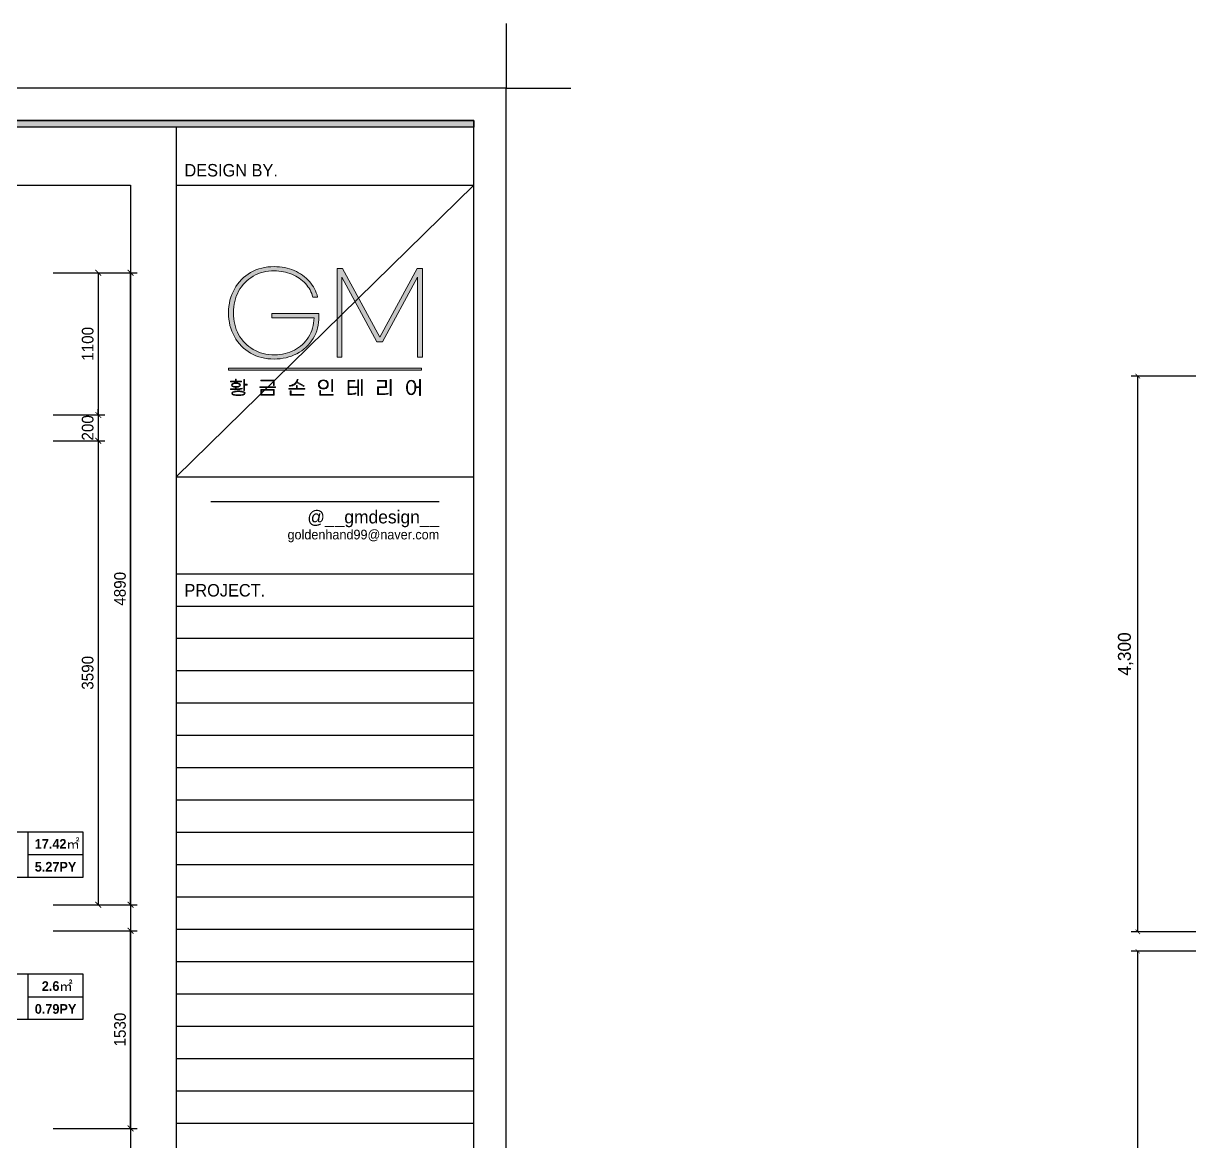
# Model space of a CAD drawing. Header units: millimetres. Extents: x -551172 to 232469, y -3435 to 261611.
# Drawn here: x 186256 to 195376, y 85905 to 94553 of the extents above; entities that cross this region are included whole.
import ezdxf
from ezdxf.enums import TextEntityAlignment as Align

# ---------------------------------------------------------------- set-up
doc = ezdxf.new("R2010")
doc.units = ezdxf.units.MM
doc.header["$LTSCALE"] = 10
doc.header["$PDMODE"] = 3
doc.layers.get('DEFPOINTS').update_dxf_attribs({"color": 248})
for name, color, linetype in [('0-ELC TEXT', 7, 'Continuous'), ('03-TEXT', 3, 'Continuous'), ('07-DIM WAL', 5, 'Continuous'), ('_U+B808_U+C774_U+C5B4 2', 7, 'Continuous'), ('F-SYM', 7, 'Continuous'), ('FORM(YOURNAME)-11', 1, 'Continuous')]:
    doc.layers.add(name, color=color, linetype=linetype)
doc.styles.add('YOURNAME', font='HY울릉도M.TTF')
doc.styles.add('넥슨고딕', font='NEXONLv1GothicBold.ttf')
doc.styles.add('마감재', font='stylu.ttf')
doc.dimstyles.new('YOURNAME-50', dxfattribs={"dimscale": 50, "dimtxt": 1.8, "dimasz": 0.9, "dimexe": 1, "dimexo": 3, "dimgap": 0.7, "dimtad": 1, "dimdec": 0, "dimzin": 0, "dimdsep": 46, "dimtxsty": 'YOURNAME', "dimblk": 'ARCHTICK', "dimcen": 0, "dimclrd": 1, "dimclre": 1, "dimclrt": 7, "dimadec": 0, "dimazin": 0, "dimtfac": 1, "dimtdec": 0, "dimtix": 1, "dimtmove": 2, "dimatfit": 3, "dimldrblk": 'ARCHTICK', "dimfxl": 1, "dimtolj": 1, "dimtzin": 0, "dimarcsym": 0})
doc.dimstyles.new('벽치수 Copy of DIM-50', dxfattribs={"dimscale": 50, "dimtxt": 2, "dimasz": 0.7, "dimexe": 1, "dimexo": 1, "dimgap": 0.7, "dimtad": 1, "dimdec": 0, "dimzin": 1, "dimdsep": 46, "dimlunit": 6, "dimtxsty": '마감재', "dimblk": 'ARCHTICK', "dimcen": -0.09, "dimclrd": 256, "dimclre": 256, "dimclrt": 3, "dimadec": 0, "dimazin": 0, "dimtfac": 1, "dimtdec": 0, "dimtix": 1, "dimtmove": 2, "dimatfit": 0, "dimldrblk": 'ARCHTICK', "dimfxl": 1, "dimtolj": 1, "dimtzin": 0, "dimarcsym": 0})

# ---------------------------------------------------------------- blocks, each defined once
blk = doc.blocks.new('block 29')
at = {"layer": '_U+B808_U+C774_U+C5B4 2'}
h = blk.add_hatch(color=35, dxfattribs=at)
h.dxf.hatch_style = 2
edge = h.paths.add_edge_path()
edge.add_spline(control_points=[(626.29, -130.32), (626.06, -130.35), (625.8, -130.36), (625.5, -130.36), (625.5, -130.36), (624.38, -130.36), (624.38, -130.36), (624.38, -130.36), (624.38, -130.21), (624.38, -130.21), (624.38, -130.21), (625.42, -130.21), (625.42, -130.21), (625.42, -130.21), (625.42, -129.89), (625.42, -129.89), (625.16, -129.88), (624.96, -129.84), (624.81, -129.76), (624.66, -129.68), (624.58, -129.57), (624.58, -129.44), (624.58, -129.3), (624.66, -129.19), (624.83, -129.1), (625, -129.02), (625.22, -128.98), (625.5, -128.98), (625.79, -128.98), (626.01, -129.02), (626.18, -129.1), (626.34, -129.19), (626.43, -129.3), (626.43, -129.44), (626.43, -129.57), (626.35, -129.68), (626.2, -129.76), (626.05, -129.84), (625.84, -129.89), (625.58, -129.89), (625.58, -129.89), (625.58, -130.21), (625.58, -130.21), (626.18, -130.2), (626.58, -130.16), (626.78, -130.07), (626.78, -130.07), (626.78, -130.22), (626.78, -130.22), (626.68, -130.27), (626.51, -130.3), (626.29, -130.32)], knot_values=[0, 0, 0, 0, 1, 1, 1, 2, 2, 2, 3, 3, 3, 4, 4, 4, 5, 5, 5, 6, 6, 6, 7, 7, 7, 8, 8, 8, 9, 9, 9, 10, 10, 10, 11, 11, 11, 12, 12, 12, 13, 13, 13, 14, 14, 14, 15, 15, 15, 16, 16, 16, 17, 17, 17, 17], degree=3, periodic=0)
h.paths.add_polyline_path([(626.62, -128.8), (624.41, -128.8), (624.41, -128.65), (625.41, -128.65), (625.41, -128.24), (625.58, -128.24), (625.58, -128.65), (626.62, -128.65)])
edge = h.paths.add_edge_path()
edge.add_spline(control_points=[(626.98, -130.76), (627.24, -130.83), (627.37, -130.96), (627.37, -131.13), (627.37, -131.3), (627.24, -131.42), (626.98, -131.5), (626.72, -131.57), (626.39, -131.61), (626, -131.61), (625.61, -131.61), (625.28, -131.57), (625.02, -131.5), (624.76, -131.42), (624.63, -131.3), (624.63, -131.13), (624.63, -130.96), (624.76, -130.83), (625.02, -130.76), (625.28, -130.68), (625.61, -130.65), (626, -130.65), (626.39, -130.65), (626.72, -130.68), (626.98, -130.76)], knot_values=[0, 0, 0, 0, 1, 1, 1, 2, 2, 2, 3, 3, 3, 4, 4, 4, 5, 5, 5, 6, 6, 6, 7, 7, 7, 8, 8, 8, 8], degree=3, periodic=0)
edge = h.paths.add_edge_path()
edge.add_spline(control_points=[(624.95, -129.67), (625.09, -129.72), (625.27, -129.75), (625.5, -129.75), (625.73, -129.75), (625.92, -129.72), (626.06, -129.67), (626.2, -129.61), (626.27, -129.53), (626.27, -129.44), (626.27, -129.34), (626.2, -129.27), (626.06, -129.21), (625.92, -129.15), (625.73, -129.13), (625.5, -129.13), (625.27, -129.13), (625.09, -129.15), (624.95, -129.21), (624.81, -129.27), (624.74, -129.34), (624.74, -129.44), (624.74, -129.53), (624.81, -129.61), (624.95, -129.67)], knot_values=[0, 0, 0, 0, 1, 1, 1, 2, 2, 2, 3, 3, 3, 4, 4, 4, 5, 5, 5, 6, 6, 6, 7, 7, 7, 8, 8, 8, 8], degree=3, periodic=0)
edge = h.paths.add_edge_path()
edge.add_spline(control_points=[(626.83, -131.38), (627.08, -131.33), (627.2, -131.25), (627.2, -131.13), (627.2, -131.01), (627.08, -130.92), (626.83, -130.87), (626.59, -130.82), (626.31, -130.79), (626, -130.79), (625.69, -130.79), (625.41, -130.82), (625.17, -130.87), (624.92, -130.92), (624.8, -131.01), (624.8, -131.13), (624.8, -131.25), (624.92, -131.33), (625.17, -131.38), (625.41, -131.44), (625.69, -131.46), (626, -131.46), (626.31, -131.46), (626.59, -131.44), (626.83, -131.38)], knot_values=[0, 0, 0, 0, 1, 1, 1, 2, 2, 2, 3, 3, 3, 4, 4, 4, 5, 5, 5, 6, 6, 6, 7, 7, 7, 8, 8, 8, 8], degree=3, periodic=0)
h.paths.add_polyline_path([(627.8, -129.28), (627.8, -129.43), (627.29, -129.43), (627.29, -130.53), (627.13, -130.53), (627.13, -128.32), (627.29, -128.32), (627.29, -129.28)])
h = blk.add_hatch(color=35, dxfattribs=at)
h.dxf.hatch_style = 2
h.paths.add_polyline_path([(633.67, -129.92), (630.41, -129.92), (630.41, -129.77), (633.67, -129.77)])
h.paths.add_polyline_path([(633.4, -129.51), (633.24, -129.51), (633.24, -128.55), (630.66, -128.55), (630.66, -128.4), (633.4, -128.4)])
h.paths.add_polyline_path([(633.41, -131.54), (630.67, -131.54), (630.67, -130.36), (633.41, -130.36)])
h.paths.add_polyline_path([(633.25, -131.39), (633.25, -130.51), (630.83, -130.51), (630.83, -131.39)])
h = blk.add_hatch(color=35, dxfattribs=at)
h.dxf.hatch_style = 2
h.paths.add_polyline_path([(639.69, -130.16), (639.69, -130.31), (636.44, -130.31), (636.44, -130.16), (637.98, -130.16), (637.98, -129.51), (638.15, -129.51), (638.15, -130.16)])
edge = h.paths.add_edge_path()
edge.add_spline(control_points=[(637.36, -129.47), (637.09, -129.61), (636.83, -129.68), (636.58, -129.68), (636.58, -129.68), (636.58, -129.53), (636.58, -129.53), (636.8, -129.52), (637.02, -129.46), (637.24, -129.35), (637.47, -129.24), (637.66, -129.08), (637.83, -128.89), (638, -128.7), (638.1, -128.49), (638.15, -128.26), (638.15, -128.26), (638.31, -128.28), (638.31, -128.28), (638.27, -128.46), (638.21, -128.63), (638.1, -128.79), (638.1, -128.79), (639.55, -129.58), (639.55, -129.58), (639.55, -129.58), (639.48, -129.71), (639.48, -129.71), (639.48, -129.71), (638.01, -128.93), (638.01, -128.93), (637.84, -129.15), (637.62, -129.33), (637.36, -129.47)], knot_values=[0, 0, 0, 0, 1, 1, 1, 2, 2, 2, 3, 3, 3, 4, 4, 4, 5, 5, 5, 6, 6, 6, 7, 7, 7, 8, 8, 8, 9, 9, 9, 10, 10, 10, 11, 11, 11, 11], degree=3, periodic=0)
h.paths.add_polyline_path([(636.86, -131.39), (639.51, -131.39), (639.51, -131.54), (636.7, -131.54), (636.7, -130.65), (636.86, -130.65)])
h = blk.add_hatch(color=35, dxfattribs=at)
h.dxf.hatch_style = 2
edge = h.paths.add_edge_path()
edge.add_spline(control_points=[(644.09, -128.5), (644.24, -128.59), (644.35, -128.7), (644.43, -128.84), (644.51, -128.98), (644.55, -129.14), (644.55, -129.31), (644.55, -129.49), (644.51, -129.65), (644.43, -129.79), (644.35, -129.93), (644.24, -130.04), (644.09, -130.13), (643.93, -130.21), (643.75, -130.25), (643.54, -130.25), (643.33, -130.25), (643.15, -130.21), (643, -130.13), (642.85, -130.04), (642.73, -129.93), (642.65, -129.79), (642.57, -129.65), (642.53, -129.49), (642.53, -129.31), (642.53, -129.14), (642.57, -128.98), (642.65, -128.84), (642.73, -128.7), (642.85, -128.59), (643, -128.5), (643.15, -128.42), (643.33, -128.38), (643.54, -128.38), (643.75, -128.38), (643.93, -128.42), (644.09, -128.5)], knot_values=[0, 0, 0, 0, 1, 1, 1, 2, 2, 2, 3, 3, 3, 4, 4, 4, 5, 5, 5, 6, 6, 6, 7, 7, 7, 8, 8, 8, 9, 9, 9, 10, 10, 10, 11, 11, 11, 12, 12, 12, 12], degree=3, periodic=0)
edge = h.paths.add_edge_path()
edge.add_spline(control_points=[(643.1, -128.62), (642.97, -128.69), (642.87, -128.78), (642.8, -128.9), (642.73, -129.02), (642.7, -129.16), (642.7, -129.31), (642.7, -129.47), (642.73, -129.61), (642.8, -129.73), (642.87, -129.85), (642.97, -129.94), (643.1, -130.01), (643.23, -130.07), (643.38, -130.11), (643.54, -130.11), (643.71, -130.11), (643.86, -130.07), (643.99, -130.01), (644.12, -129.94), (644.21, -129.85), (644.28, -129.73), (644.35, -129.61), (644.39, -129.47), (644.39, -129.31), (644.39, -129.16), (644.35, -129.02), (644.28, -128.9), (644.21, -128.78), (644.12, -128.69), (643.99, -128.62), (643.86, -128.56), (643.71, -128.52), (643.54, -128.52), (643.38, -128.52), (643.23, -128.56), (643.1, -128.62)], knot_values=[0, 0, 0, 0, 1, 1, 1, 2, 2, 2, 3, 3, 3, 4, 4, 4, 5, 5, 5, 6, 6, 6, 7, 7, 7, 8, 8, 8, 9, 9, 9, 10, 10, 10, 11, 11, 11, 12, 12, 12, 12], degree=3, periodic=0)
h.paths.add_polyline_path([(642.98, -131.39), (645.58, -131.39), (645.58, -131.54), (642.82, -131.54), (642.82, -130.53), (642.98, -130.53)])
h.paths.add_polyline_path([(645.45, -130.78), (645.29, -130.78), (645.29, -128.32), (645.45, -128.32)])
h = blk.add_hatch(color=35, dxfattribs=at)
h.dxf.hatch_style = 2
edge = h.paths.add_edge_path()
edge.add_spline(control_points=[(649.11, -131.24), (649.37, -131.24), (649.58, -131.22), (649.75, -131.19), (649.92, -131.17), (650.08, -131.12), (650.22, -131.05), (650.22, -131.05), (650.22, -131.21), (650.22, -131.21), (649.97, -131.33), (649.61, -131.39), (649.13, -131.39), (649.13, -131.39), (648.63, -131.39), (648.63, -131.39), (648.63, -131.39), (648.63, -128.48), (648.63, -128.48), (648.63, -128.48), (650.06, -128.48), (650.06, -128.48), (650.06, -128.48), (650.06, -128.63), (650.06, -128.63), (650.06, -128.63), (648.79, -128.63), (648.79, -128.63), (648.79, -128.63), (648.79, -129.81), (648.79, -129.81), (648.79, -129.81), (649.87, -129.81), (649.87, -129.81), (649.87, -129.81), (649.87, -129.96), (649.87, -129.96), (649.87, -129.96), (648.79, -129.96), (648.79, -129.96), (648.79, -129.96), (648.79, -131.24), (648.79, -131.24), (648.79, -131.24), (649.11, -131.24), (649.11, -131.24)], knot_values=[0, 0, 0, 0, 1, 1, 1, 2, 2, 2, 3, 3, 3, 4, 4, 4, 5, 5, 5, 6, 6, 6, 7, 7, 7, 8, 8, 8, 9, 9, 9, 10, 10, 10, 11, 11, 11, 12, 12, 12, 13, 13, 13, 14, 14, 14, 15, 15, 15, 15], degree=3, periodic=0)
h.paths.add_polyline_path([(650.64, -128.35), (650.8, -128.35), (650.8, -131.56), (650.64, -131.56), (650.64, -129.94), (650.06, -129.94), (650.06, -129.79), (650.64, -129.79)])
h.paths.add_polyline_path([(651.57, -128.32), (651.57, -131.62), (651.41, -131.62), (651.41, -128.32)])
h = blk.add_hatch(color=35, dxfattribs=at)
h.dxf.hatch_style = 2
edge = h.paths.add_edge_path()
edge.add_spline(control_points=[(656.55, -129.97), (656.55, -129.97), (654.9, -129.97), (654.9, -129.97), (654.9, -129.97), (654.9, -131.24), (654.9, -131.24), (654.9, -131.24), (656.08, -131.24), (656.08, -131.24), (656.23, -131.24), (656.39, -131.22), (656.55, -131.19), (656.7, -131.17), (656.83, -131.13), (656.93, -131.08), (656.93, -131.08), (656.93, -131.23), (656.93, -131.23), (656.83, -131.28), (656.71, -131.32), (656.55, -131.34), (656.4, -131.37), (656.24, -131.39), (656.08, -131.39), (656.08, -131.39), (654.74, -131.39), (654.74, -131.39), (654.74, -131.39), (654.74, -129.82), (654.74, -129.82), (654.74, -129.82), (656.39, -129.82), (656.39, -129.82), (656.39, -129.82), (656.39, -128.63), (656.39, -128.63), (656.39, -128.63), (654.73, -128.63), (654.73, -128.63), (654.73, -128.63), (654.73, -128.48), (654.73, -128.48), (654.73, -128.48), (656.55, -128.48), (656.55, -128.48), (656.55, -128.48), (656.55, -129.97), (656.55, -129.97)], knot_values=[0, 0, 0, 0, 1, 1, 1, 2, 2, 2, 3, 3, 3, 4, 4, 4, 5, 5, 5, 6, 6, 6, 7, 7, 7, 8, 8, 8, 9, 9, 9, 10, 10, 10, 11, 11, 11, 12, 12, 12, 13, 13, 13, 14, 14, 14, 15, 15, 15, 16, 16, 16, 16], degree=3, periodic=0)
h.paths.add_polyline_path([(657.51, -131.62), (657.34, -131.62), (657.34, -128.32), (657.51, -128.32)])
h = blk.add_hatch(color=35, dxfattribs=at)
h.dxf.hatch_style = 2
edge = h.paths.add_edge_path()
edge.add_spline(control_points=[(663.56, -128.32), (663.56, -128.32), (663.56, -131.62), (663.56, -131.62), (663.56, -131.62), (663.4, -131.62), (663.4, -131.62), (663.4, -131.62), (663.4, -129.94), (663.4, -129.94), (663.4, -129.94), (662.6, -129.94), (662.6, -129.94), (662.6, -130.27), (662.56, -130.54), (662.48, -130.77), (662.4, -130.99), (662.29, -131.16), (662.14, -131.27), (662, -131.38), (661.84, -131.43), (661.65, -131.43), (661.47, -131.43), (661.3, -131.38), (661.16, -131.27), (661.02, -131.16), (660.91, -130.99), (660.82, -130.76), (660.74, -130.54), (660.7, -130.26), (660.7, -129.93), (660.7, -129.6), (660.74, -129.33), (660.82, -129.1), (660.91, -128.88), (661.02, -128.71), (661.16, -128.6), (661.3, -128.49), (661.47, -128.43), (661.65, -128.43), (661.83, -128.43), (661.99, -128.48), (662.13, -128.58), (662.26, -128.68), (662.37, -128.83), (662.46, -129.04), (662.54, -129.24), (662.59, -129.5), (662.6, -129.79), (662.6, -129.79), (663.4, -129.79), (663.4, -129.79), (663.4, -129.79), (663.4, -128.32), (663.4, -128.32), (663.4, -128.32), (663.56, -128.32), (663.56, -128.32)], knot_values=[0, 0, 0, 0, 1, 1, 1, 2, 2, 2, 3, 3, 3, 4, 4, 4, 5, 5, 5, 6, 6, 6, 7, 7, 7, 8, 8, 8, 9, 9, 9, 10, 10, 10, 11, 11, 11, 12, 12, 12, 13, 13, 13, 14, 14, 14, 15, 15, 15, 16, 16, 16, 17, 17, 17, 18, 18, 18, 19, 19, 19, 19], degree=3, periodic=0)
edge = h.paths.add_edge_path()
edge.add_spline(control_points=[(662.06, -131.13), (662.18, -131.03), (662.27, -130.88), (662.34, -130.68), (662.4, -130.48), (662.44, -130.23), (662.44, -129.93), (662.44, -129.64), (662.4, -129.39), (662.34, -129.19), (662.27, -128.98), (662.18, -128.83), (662.06, -128.73), (661.94, -128.63), (661.8, -128.58), (661.65, -128.58), (661.5, -128.58), (661.37, -128.63), (661.25, -128.73), (661.13, -128.83), (661.04, -128.98), (660.97, -129.19), (660.9, -129.39), (660.87, -129.64), (660.87, -129.93), (660.87, -130.23), (660.9, -130.48), (660.97, -130.68), (661.04, -130.88), (661.13, -131.03), (661.25, -131.13), (661.37, -131.23), (661.5, -131.28), (661.65, -131.28), (661.8, -131.28), (661.94, -131.23), (662.06, -131.13)], knot_values=[0, 0, 0, 0, 1, 1, 1, 2, 2, 2, 3, 3, 3, 4, 4, 4, 5, 5, 5, 6, 6, 6, 7, 7, 7, 8, 8, 8, 9, 9, 9, 10, 10, 10, 11, 11, 11, 12, 12, 12, 12], degree=3, periodic=0)
at = {"layer": '_U+B808_U+C774_U+C5B4 2', "lineweight": 0}
for points in [[(626.62, -128.8), (624.41, -128.8), (624.41, -128.65), (625.41, -128.65), (625.41, -128.24), (625.58, -128.24), (625.58, -128.65), (626.62, -128.65), (626.62, -128.8)], [(627.8, -129.28), (627.8, -129.43), (627.29, -129.43), (627.29, -130.53), (627.13, -130.53), (627.13, -128.32), (627.29, -128.32), (627.29, -129.28), (627.8, -129.28)], [(633.4, -129.51), (633.24, -129.51), (633.24, -128.55), (630.66, -128.55), (630.66, -128.4), (633.4, -128.4), (633.4, -129.51)], [(645.45, -130.78), (645.29, -130.78), (645.29, -128.32), (645.45, -128.32), (645.45, -130.78)], [(650.64, -128.35), (650.8, -128.35), (650.8, -131.56), (650.64, -131.56), (650.64, -129.94), (650.06, -129.94), (650.06, -129.79), (650.64, -129.79), (650.64, -128.35)], [(651.57, -128.32), (651.57, -131.62), (651.41, -131.62), (651.41, -128.32), (651.57, -128.32)], [(657.51, -131.62), (657.34, -131.62), (657.34, -128.32), (657.51, -128.32), (657.51, -131.62)], [(633.67, -129.92), (630.41, -129.92), (630.41, -129.77), (633.67, -129.77), (633.67, -129.92)], [(633.41, -131.54), (630.67, -131.54), (630.67, -130.36), (633.41, -130.36), (633.41, -131.54)], [(633.25, -131.39), (633.25, -130.51), (630.83, -130.51), (630.83, -131.39), (633.25, -131.39)], [(639.69, -130.16), (639.69, -130.31), (636.44, -130.31), (636.44, -130.16), (637.98, -130.16), (637.98, -129.51), (638.15, -129.51), (638.15, -130.16), (639.69, -130.16)], [(636.86, -131.39), (639.51, -131.39), (639.51, -131.54), (636.7, -131.54), (636.7, -130.65), (636.86, -130.65), (636.86, -131.39)], [(642.98, -131.39), (645.58, -131.39), (645.58, -131.54), (642.82, -131.54), (642.82, -130.53), (642.98, -130.53), (642.98, -131.39)]]:
    blk.add_lwpolyline(points, dxfattribs=at)
for points, knots in [([(637.36, -129.47), (637.09, -129.61), (636.83, -129.68), (636.58, -129.68), (636.58, -129.68), (636.58, -129.53), (636.58, -129.53), (636.8, -129.52), (637.02, -129.46), (637.24, -129.35), (637.47, -129.24), (637.66, -129.08), (637.83, -128.89), (638, -128.7), (638.1, -128.49), (638.15, -128.26), (638.15, -128.26), (638.31, -128.28), (638.31, -128.28), (638.27, -128.46), (638.21, -128.63), (638.1, -128.79), (638.1, -128.79), (639.55, -129.58), (639.55, -129.58), (639.55, -129.58), (639.48, -129.71), (639.48, -129.71), (639.48, -129.71), (638.01, -128.93), (638.01, -128.93), (637.84, -129.15), (637.62, -129.33), (637.36, -129.47)], [0, 0, 0, 0, 1, 1, 1, 2, 2, 2, 3, 3, 3, 4, 4, 4, 5, 5, 5, 6, 6, 6, 7, 7, 7, 8, 8, 8, 9, 9, 9, 10, 10, 10, 11, 11, 11, 11]), ([(644.09, -128.5), (644.24, -128.59), (644.35, -128.7), (644.43, -128.84), (644.51, -128.98), (644.55, -129.14), (644.55, -129.31), (644.55, -129.49), (644.51, -129.65), (644.43, -129.79), (644.35, -129.93), (644.24, -130.04), (644.09, -130.13), (643.93, -130.21), (643.75, -130.25), (643.54, -130.25), (643.33, -130.25), (643.15, -130.21), (643, -130.13), (642.85, -130.04), (642.73, -129.93), (642.65, -129.79), (642.57, -129.65), (642.53, -129.49), (642.53, -129.31), (642.53, -129.14), (642.57, -128.98), (642.65, -128.84), (642.73, -128.7), (642.85, -128.59), (643, -128.5), (643.15, -128.42), (643.33, -128.38), (643.54, -128.38), (643.75, -128.38), (643.93, -128.42), (644.09, -128.5)], [0, 0, 0, 0, 1, 1, 1, 2, 2, 2, 3, 3, 3, 4, 4, 4, 5, 5, 5, 6, 6, 6, 7, 7, 7, 8, 8, 8, 9, 9, 9, 10, 10, 10, 11, 11, 11, 12, 12, 12, 12]), ([(643.1, -128.62), (642.97, -128.69), (642.87, -128.78), (642.8, -128.9), (642.73, -129.02), (642.7, -129.16), (642.7, -129.31), (642.7, -129.47), (642.73, -129.61), (642.8, -129.73), (642.87, -129.85), (642.97, -129.94), (643.1, -130.01), (643.23, -130.07), (643.38, -130.11), (643.54, -130.11), (643.71, -130.11), (643.86, -130.07), (643.99, -130.01), (644.12, -129.94), (644.21, -129.85), (644.28, -129.73), (644.35, -129.61), (644.39, -129.47), (644.39, -129.31), (644.39, -129.16), (644.35, -129.02), (644.28, -128.9), (644.21, -128.78), (644.12, -128.69), (643.99, -128.62), (643.86, -128.56), (643.71, -128.52), (643.54, -128.52), (643.38, -128.52), (643.23, -128.56), (643.1, -128.62)], [0, 0, 0, 0, 1, 1, 1, 2, 2, 2, 3, 3, 3, 4, 4, 4, 5, 5, 5, 6, 6, 6, 7, 7, 7, 8, 8, 8, 9, 9, 9, 10, 10, 10, 11, 11, 11, 12, 12, 12, 12]), ([(649.11, -131.24), (649.37, -131.24), (649.58, -131.22), (649.75, -131.19), (649.92, -131.17), (650.08, -131.12), (650.22, -131.05), (650.22, -131.05), (650.22, -131.21), (650.22, -131.21), (649.97, -131.33), (649.61, -131.39), (649.13, -131.39), (649.13, -131.39), (648.63, -131.39), (648.63, -131.39), (648.63, -131.39), (648.63, -128.48), (648.63, -128.48), (648.63, -128.48), (650.06, -128.48), (650.06, -128.48), (650.06, -128.48), (650.06, -128.63), (650.06, -128.63), (650.06, -128.63), (648.79, -128.63), (648.79, -128.63), (648.79, -128.63), (648.79, -129.81), (648.79, -129.81), (648.79, -129.81), (649.87, -129.81), (649.87, -129.81), (649.87, -129.81), (649.87, -129.96), (649.87, -129.96), (649.87, -129.96), (648.79, -129.96), (648.79, -129.96), (648.79, -129.96), (648.79, -131.24), (648.79, -131.24), (648.79, -131.24), (649.11, -131.24), (649.11, -131.24)], [0, 0, 0, 0, 1, 1, 1, 2, 2, 2, 3, 3, 3, 4, 4, 4, 5, 5, 5, 6, 6, 6, 7, 7, 7, 8, 8, 8, 9, 9, 9, 10, 10, 10, 11, 11, 11, 12, 12, 12, 13, 13, 13, 14, 14, 14, 15, 15, 15, 15]), ([(656.55, -129.97), (656.55, -129.97), (654.9, -129.97), (654.9, -129.97), (654.9, -129.97), (654.9, -131.24), (654.9, -131.24), (654.9, -131.24), (656.08, -131.24), (656.08, -131.24), (656.23, -131.24), (656.39, -131.22), (656.55, -131.19), (656.7, -131.17), (656.83, -131.13), (656.93, -131.08), (656.93, -131.08), (656.93, -131.23), (656.93, -131.23), (656.83, -131.28), (656.71, -131.32), (656.55, -131.34), (656.4, -131.37), (656.24, -131.39), (656.08, -131.39), (656.08, -131.39), (654.74, -131.39), (654.74, -131.39), (654.74, -131.39), (654.74, -129.82), (654.74, -129.82), (654.74, -129.82), (656.39, -129.82), (656.39, -129.82), (656.39, -129.82), (656.39, -128.63), (656.39, -128.63), (656.39, -128.63), (654.73, -128.63), (654.73, -128.63), (654.73, -128.63), (654.73, -128.48), (654.73, -128.48), (654.73, -128.48), (656.55, -128.48), (656.55, -128.48), (656.55, -128.48), (656.55, -129.97), (656.55, -129.97)], [0, 0, 0, 0, 1, 1, 1, 2, 2, 2, 3, 3, 3, 4, 4, 4, 5, 5, 5, 6, 6, 6, 7, 7, 7, 8, 8, 8, 9, 9, 9, 10, 10, 10, 11, 11, 11, 12, 12, 12, 13, 13, 13, 14, 14, 14, 15, 15, 15, 16, 16, 16, 16]), ([(663.56, -128.32), (663.56, -128.32), (663.56, -131.62), (663.56, -131.62), (663.56, -131.62), (663.4, -131.62), (663.4, -131.62), (663.4, -131.62), (663.4, -129.94), (663.4, -129.94), (663.4, -129.94), (662.6, -129.94), (662.6, -129.94), (662.6, -130.27), (662.56, -130.54), (662.48, -130.77), (662.4, -130.99), (662.29, -131.16), (662.14, -131.27), (662, -131.38), (661.84, -131.43), (661.65, -131.43), (661.47, -131.43), (661.3, -131.38), (661.16, -131.27), (661.02, -131.16), (660.91, -130.99), (660.82, -130.76), (660.74, -130.54), (660.7, -130.26), (660.7, -129.93), (660.7, -129.6), (660.74, -129.33), (660.82, -129.1), (660.91, -128.88), (661.02, -128.71), (661.16, -128.6), (661.3, -128.49), (661.47, -128.43), (661.65, -128.43), (661.83, -128.43), (661.99, -128.48), (662.13, -128.58), (662.26, -128.68), (662.37, -128.83), (662.46, -129.04), (662.54, -129.24), (662.59, -129.5), (662.6, -129.79), (662.6, -129.79), (663.4, -129.79), (663.4, -129.79), (663.4, -129.79), (663.4, -128.32), (663.4, -128.32), (663.4, -128.32), (663.56, -128.32), (663.56, -128.32)], [0, 0, 0, 0, 1, 1, 1, 2, 2, 2, 3, 3, 3, 4, 4, 4, 5, 5, 5, 6, 6, 6, 7, 7, 7, 8, 8, 8, 9, 9, 9, 10, 10, 10, 11, 11, 11, 12, 12, 12, 13, 13, 13, 14, 14, 14, 15, 15, 15, 16, 16, 16, 17, 17, 17, 18, 18, 18, 19, 19, 19, 19]), ([(662.06, -131.13), (662.18, -131.03), (662.27, -130.88), (662.34, -130.68), (662.4, -130.48), (662.44, -130.23), (662.44, -129.93), (662.44, -129.64), (662.4, -129.39), (662.34, -129.19), (662.27, -128.98), (662.18, -128.83), (662.06, -128.73), (661.94, -128.63), (661.8, -128.58), (661.65, -128.58), (661.5, -128.58), (661.37, -128.63), (661.25, -128.73), (661.13, -128.83), (661.04, -128.98), (660.97, -129.19), (660.9, -129.39), (660.87, -129.64), (660.87, -129.93), (660.87, -130.23), (660.9, -130.48), (660.97, -130.68), (661.04, -130.88), (661.13, -131.03), (661.25, -131.13), (661.37, -131.23), (661.5, -131.28), (661.65, -131.28), (661.8, -131.28), (661.94, -131.23), (662.06, -131.13)], [0, 0, 0, 0, 1, 1, 1, 2, 2, 2, 3, 3, 3, 4, 4, 4, 5, 5, 5, 6, 6, 6, 7, 7, 7, 8, 8, 8, 9, 9, 9, 10, 10, 10, 11, 11, 11, 12, 12, 12, 12]), ([(626.29, -130.32), (626.06, -130.35), (625.8, -130.36), (625.5, -130.36), (625.5, -130.36), (624.38, -130.36), (624.38, -130.36), (624.38, -130.36), (624.38, -130.21), (624.38, -130.21), (624.38, -130.21), (625.42, -130.21), (625.42, -130.21), (625.42, -130.21), (625.42, -129.89), (625.42, -129.89), (625.16, -129.88), (624.96, -129.84), (624.81, -129.76), (624.66, -129.68), (624.58, -129.57), (624.58, -129.44), (624.58, -129.3), (624.66, -129.19), (624.83, -129.1), (625, -129.02), (625.22, -128.98), (625.5, -128.98), (625.79, -128.98), (626.01, -129.02), (626.18, -129.1), (626.34, -129.19), (626.43, -129.3), (626.43, -129.44), (626.43, -129.57), (626.35, -129.68), (626.2, -129.76), (626.05, -129.84), (625.84, -129.89), (625.58, -129.89), (625.58, -129.89), (625.58, -130.21), (625.58, -130.21), (626.18, -130.2), (626.58, -130.16), (626.78, -130.07), (626.78, -130.07), (626.78, -130.22), (626.78, -130.22), (626.68, -130.27), (626.51, -130.3), (626.29, -130.32)], [0, 0, 0, 0, 1, 1, 1, 2, 2, 2, 3, 3, 3, 4, 4, 4, 5, 5, 5, 6, 6, 6, 7, 7, 7, 8, 8, 8, 9, 9, 9, 10, 10, 10, 11, 11, 11, 12, 12, 12, 13, 13, 13, 14, 14, 14, 15, 15, 15, 16, 16, 16, 17, 17, 17, 17]), ([(626.98, -130.76), (627.24, -130.83), (627.37, -130.96), (627.37, -131.13), (627.37, -131.3), (627.24, -131.42), (626.98, -131.5), (626.72, -131.57), (626.39, -131.61), (626, -131.61), (625.61, -131.61), (625.28, -131.57), (625.02, -131.5), (624.76, -131.42), (624.63, -131.3), (624.63, -131.13), (624.63, -130.96), (624.76, -130.83), (625.02, -130.76), (625.28, -130.68), (625.61, -130.65), (626, -130.65), (626.39, -130.65), (626.72, -130.68), (626.98, -130.76)], [0, 0, 0, 0, 1, 1, 1, 2, 2, 2, 3, 3, 3, 4, 4, 4, 5, 5, 5, 6, 6, 6, 7, 7, 7, 8, 8, 8, 8]), ([(624.95, -129.67), (625.09, -129.72), (625.27, -129.75), (625.5, -129.75), (625.73, -129.75), (625.92, -129.72), (626.06, -129.67), (626.2, -129.61), (626.27, -129.53), (626.27, -129.44), (626.27, -129.34), (626.2, -129.27), (626.06, -129.21), (625.92, -129.15), (625.73, -129.13), (625.5, -129.13), (625.27, -129.13), (625.09, -129.15), (624.95, -129.21), (624.81, -129.27), (624.74, -129.34), (624.74, -129.44), (624.74, -129.53), (624.81, -129.61), (624.95, -129.67)], [0, 0, 0, 0, 1, 1, 1, 2, 2, 2, 3, 3, 3, 4, 4, 4, 5, 5, 5, 6, 6, 6, 7, 7, 7, 8, 8, 8, 8]), ([(626.83, -131.38), (627.08, -131.33), (627.2, -131.25), (627.2, -131.13), (627.2, -131.01), (627.08, -130.92), (626.83, -130.87), (626.59, -130.82), (626.31, -130.79), (626, -130.79), (625.69, -130.79), (625.41, -130.82), (625.17, -130.87), (624.92, -130.92), (624.8, -131.01), (624.8, -131.13), (624.8, -131.25), (624.92, -131.33), (625.17, -131.38), (625.41, -131.44), (625.69, -131.46), (626, -131.46), (626.31, -131.46), (626.59, -131.44), (626.83, -131.38)], [0, 0, 0, 0, 1, 1, 1, 2, 2, 2, 3, 3, 3, 4, 4, 4, 5, 5, 5, 6, 6, 6, 7, 7, 7, 8, 8, 8, 8])]:
    blk.add_open_spline(points, degree=3, knots=knots, dxfattribs=at)
blk = doc.blocks.new('block 30')
at = {"layer": '_U+B808_U+C774_U+C5B4 2'}
h = blk.add_hatch(color=35, dxfattribs=at)
h.dxf.hatch_style = 2
edge = h.paths.add_edge_path()
edge.add_spline(control_points=[(637.53, -105.82), (638.78, -106.37), (639.83, -107.12), (640.66, -108.08), (641.5, -109.03), (642.06, -110.11), (642.35, -111.29), (642.35, -111.29), (641.36, -111.29), (641.36, -111.29), (641.11, -110.26), (640.6, -109.33), (639.84, -108.5), (639.08, -107.68), (638.14, -107.03), (637.02, -106.57), (635.9, -106.11), (634.7, -105.88), (633.42, -105.88), (631.78, -105.88), (630.32, -106.25), (629.04, -106.99), (627.76, -107.73), (626.76, -108.76), (626.05, -110.08), (625.33, -111.4), (624.97, -112.88), (624.97, -114.53), (624.97, -116.2), (625.33, -117.69), (626.05, -119), (626.76, -120.31), (627.77, -121.34), (629.05, -122.08), (630.34, -122.82), (631.82, -123.19), (633.49, -123.19), (634.98, -123.19), (636.34, -122.87), (637.56, -122.23), (638.78, -121.59), (639.75, -120.69), (640.47, -119.53), (641.18, -118.38), (641.57, -117.05), (641.61, -115.55), (641.61, -115.55), (632.88, -115.55), (632.88, -115.55), (632.88, -115.55), (632.88, -114.65), (632.88, -114.65), (632.88, -114.65), (642.63, -114.65), (642.63, -114.65), (642.63, -114.65), (642.63, -115.25), (642.63, -115.25), (642.63, -116.97), (642.23, -118.49), (641.42, -119.84), (640.6, -121.18), (639.49, -122.22), (638.08, -122.96), (636.67, -123.7), (635.11, -124.07), (633.39, -124.07), (631.57, -124.07), (629.95, -123.66), (628.52, -122.85), (627.09, -122.03), (625.98, -120.89), (625.18, -119.44), (624.37, -117.99), (623.97, -116.36), (623.97, -114.53), (623.97, -112.71), (624.37, -111.08), (625.18, -109.63), (625.98, -108.18), (627.09, -107.04), (628.52, -106.22), (629.95, -105.41), (631.57, -105), (633.39, -105), (634.89, -105), (636.27, -105.27), (637.53, -105.82)], knot_values=[0, 0, 0, 0, 1, 1, 1, 2, 2, 2, 3, 3, 3, 4, 4, 4, 5, 5, 5, 6, 6, 6, 7, 7, 7, 8, 8, 8, 9, 9, 9, 10, 10, 10, 11, 11, 11, 12, 12, 12, 13, 13, 13, 14, 14, 14, 15, 15, 15, 16, 16, 16, 17, 17, 17, 18, 18, 18, 19, 19, 19, 20, 20, 20, 21, 21, 21, 22, 22, 22, 23, 23, 23, 24, 24, 24, 25, 25, 25, 26, 26, 26, 27, 27, 27, 28, 28, 28, 29, 29, 29, 29], degree=3, periodic=0)
h = blk.add_hatch(color=35, dxfattribs=at)
h.dxf.hatch_style = 2
h.paths.add_polyline_path([(646.36, -105.39), (647.49, -105.39), (655.18, -119.56), (662.86, -105.39), (663.97, -105.39), (663.97, -123.68), (662.98, -123.68), (662.98, -107.17), (655.73, -120.53), (654.6, -120.53), (647.35, -107.17), (647.35, -123.68), (646.36, -123.68)])
at = {"layer": '_U+B808_U+C774_U+C5B4 2', "lineweight": 0}
blk.add_lwpolyline([(646.36, -105.39), (647.49, -105.39), (655.18, -119.56), (662.86, -105.39), (663.97, -105.39), (663.97, -123.68), (662.98, -123.68), (662.98, -107.17), (655.73, -120.53), (654.6, -120.53), (647.35, -107.17), (647.35, -123.68), (646.36, -123.68), (646.36, -105.39)], dxfattribs=at)
blk.add_open_spline([(637.53, -105.82), (638.78, -106.37), (639.83, -107.12), (640.66, -108.08), (641.5, -109.03), (642.06, -110.11), (642.35, -111.29), (642.35, -111.29), (641.36, -111.29), (641.36, -111.29), (641.11, -110.26), (640.6, -109.33), (639.84, -108.5), (639.08, -107.68), (638.14, -107.03), (637.02, -106.57), (635.9, -106.11), (634.7, -105.88), (633.42, -105.88), (631.78, -105.88), (630.32, -106.25), (629.04, -106.99), (627.76, -107.73), (626.76, -108.76), (626.05, -110.08), (625.33, -111.4), (624.97, -112.88), (624.97, -114.53), (624.97, -116.2), (625.33, -117.69), (626.05, -119), (626.76, -120.31), (627.77, -121.34), (629.05, -122.08), (630.34, -122.82), (631.82, -123.19), (633.49, -123.19), (634.98, -123.19), (636.34, -122.87), (637.56, -122.23), (638.78, -121.59), (639.75, -120.69), (640.47, -119.53), (641.18, -118.38), (641.57, -117.05), (641.61, -115.55), (641.61, -115.55), (632.88, -115.55), (632.88, -115.55), (632.88, -115.55), (632.88, -114.65), (632.88, -114.65), (632.88, -114.65), (642.63, -114.65), (642.63, -114.65), (642.63, -114.65), (642.63, -115.25), (642.63, -115.25), (642.63, -116.97), (642.23, -118.49), (641.42, -119.84), (640.6, -121.18), (639.49, -122.22), (638.08, -122.96), (636.67, -123.7), (635.11, -124.07), (633.39, -124.07), (631.57, -124.07), (629.95, -123.66), (628.52, -122.85), (627.09, -122.03), (625.98, -120.89), (625.18, -119.44), (624.37, -117.99), (623.97, -116.36), (623.97, -114.53), (623.97, -112.71), (624.37, -111.08), (625.18, -109.63), (625.98, -108.18), (627.09, -107.04), (628.52, -106.22), (629.95, -105.41), (631.57, -105), (633.39, -105), (634.89, -105), (636.27, -105.27), (637.53, -105.82)], degree=3, knots=[0, 0, 0, 0, 1, 1, 1, 2, 2, 2, 3, 3, 3, 4, 4, 4, 5, 5, 5, 6, 6, 6, 7, 7, 7, 8, 8, 8, 9, 9, 9, 10, 10, 10, 11, 11, 11, 12, 12, 12, 13, 13, 13, 14, 14, 14, 15, 15, 15, 16, 16, 16, 17, 17, 17, 18, 18, 18, 19, 19, 19, 20, 20, 20, 21, 21, 21, 22, 22, 22, 23, 23, 23, 24, 24, 24, 25, 25, 25, 26, 26, 26, 27, 27, 27, 28, 28, 28, 29, 29, 29, 29], dxfattribs=at)
blk = doc.blocks.new('block 28')
at = {"layer": '_U+B808_U+C774_U+C5B4 2'}
for name in ['block 30', 'block 29']:
    blk.add_blockref(name, (0, 0), dxfattribs=at)
blk = doc.blocks.new('block 27')
at = {"layer": '_U+B808_U+C774_U+C5B4 2'}
h = blk.add_hatch(color=35, dxfattribs=at)
h.dxf.hatch_style = 2
h.paths.add_polyline_path([(663.76, -126.35), (623.97, -126.35), (623.97, -125.94), (663.76, -125.94)])
at = {"layer": '_U+B808_U+C774_U+C5B4 2', "lineweight": 0}
blk.add_lwpolyline([(663.76, -126.35), (623.97, -126.35), (623.97, -125.94), (663.76, -125.94), (663.76, -126.35)], dxfattribs=at)
at = {"layer": '_U+B808_U+C774_U+C5B4 2'}
blk.add_blockref('block 28', (0, 0), dxfattribs=at)
blk = doc.blocks.new('FORM-PLAN')
at = {"layer": 'FORM(YOURNAME)-11'}
h = blk.add_hatch(color=256, dxfattribs=at)
h.dxf.hatch_style = 1
h.paths.add_polyline_path([(-71444, 55115), (10556, 55115), (10556, 54915), (-71444, 54915)])
h.paths.add_polyline_path([(-71444, -2085), (10556, -2085), (10556, -2285), (-71444, -2285)])
at = {"layer": 'DEFPOINTS', "color": 158}
for p, q in [((1346, 54915), (1346, -2085)), ((10556, 53115), (1346, 44093)), ((1346, 53115), (10556, 53115)), ((1346, 44093), (10556, 44093))]:
    blk.add_line(p, q, dxfattribs=at)
at = {"layer": 'DEFPOINTS', "color": 1}
blk.add_lwpolyline([(11556, 58115), (11556, 56115), (13556, 56115)], dxfattribs=at)
at = {"layer": 'DEFPOINTS', "color": 158}
for points in [[(-71444, -2285), (10556, -2285), (10556, 55115), (-71444, 55115)], [(-69444, 53115), (-64, 53115), (-64, 1215), (-69444, 1215)]]:
    blk.add_lwpolyline(points, close=True, dxfattribs=at)
at = {"layer": 'FORM(YOURNAME)-11', "color": 251}
blk.add_line((2415, 43323), (9487, 43323), dxfattribs=at)
at = {"layer": 'FORM(YOURNAME)-11', "color": 14}
for p, q in [((1346, 41093), (10556, 41093)), ((1346, 40093), (10556, 40093)), ((1346, 39093), (10556, 39093)), ((1346, 38093), (10556, 38093)), ((1346, 37093), (10556, 37093)), ((1346, 36093), (10556, 36093)), ((1346, 35093), (10556, 35093)), ((1346, 34093), (10556, 34093)), ((1346, 33093), (10556, 33093)), ((1346, 32093), (10556, 32093)), ((1346, 31093), (10556, 31093)), ((1346, 30093), (10556, 30093)), ((1346, 29093), (10556, 29093)), ((1346, 28093), (10556, 28093)), ((1346, 27093), (10556, 27093)), ((1346, 26093), (10556, 26093)), ((1346, 25093), (10556, 25093)), ((1346, 24093), (10556, 24093))]:
    blk.add_line(p, q, dxfattribs=at)
at = {"layer": 'FORM(YOURNAME)-11', "color": 250}
blk.add_lwpolyline([(-72444, -3285), (11556, -3285), (11556, 56115), (-72444, 56115)], close=True, dxfattribs=at)
at = {"layer": 'FORM(YOURNAME)-11'}
blk.add_lwpolyline([(-71444, 55115), (10556, 55115), (10556, 54915), (-71444, 54915)], close=True, dxfattribs=at)
at = {"layer": '_U+B808_U+C774_U+C5B4 2', "xscale": 150, "yscale": 150, "zscale": 150}
blk.add_blockref('block 27', (-90629, 66345), dxfattribs=at)
at = {"layer": 'FORM(YOURNAME)-11', "color": 14, "style": 'YOURNAME'}
for s, p in [('DESIGN BY.', (1603, 53577)), ('PROJECT.', (1603, 40579))]:
    blk.add_text(s, height=386.1, dxfattribs=at).set_placement(p, align=Align.MIDDLE_LEFT)
for s, height, width, p in [('@__gmdesign__', 400, 1.03, (9487, 42649)), ('goldenhand99@naver.com', 300, 0.995, (9487, 42154))]:
    blk.add_text(s, height=height, dxfattribs=dict(at, width=width)).set_placement(p, align=Align.RIGHT)
at = {"layer": 'FORM(YOURNAME)-11', "color": 3, "style": 'YOURNAME'}
for tag, height, p in [('1', 450, (9905, 18188)), ('2', 450, (9905, 17544)), ('3', 450, (9905, 16257)), ('4', 450, (9905, 14326)), ('5', 515, (9905, 12009)), ('6', 515, (9905, 9757)), ('7', 515, (9905, 7504)), ('8', 515, (9905, 5252)), ('9', 515, (9905, 2999)), ('10', 515, (5655, 811)), ('11', 515, (9905, 747)), ('12', 515, (5655, -1441)), ('13', 515, (9905, -1441))]:
    blk.add_attdef(tag, text='', height=height, dxfattribs=at).set_placement(p, align=Align.MIDDLE_RIGHT)
blk = doc.blocks.new('_ArchTick')
at = {"color": 0, "linetype": 'ByBlock', "const_width": 0.15}
blk.add_lwpolyline([(-0.5, -0.5), (0.5, 0.5)], dxfattribs=at)
blk = doc.blocks.new('*D254')
at = {"layer": '07-DIM WAL', "lineweight": -2, "transparency": 16777216}
for p, q in [((195326.3, 87376.2), (194826.3, 87376.2)), ((194876.3, 82811.2), (194876.3, 87376.2)), ((195326.3, 82811.2), (194826.3, 82811.2))]:
    blk.add_line(p, q, dxfattribs=at)
at = {"layer": 'DEFPOINTS', "color": 0, "transparency": 16777216}
for p in [(194876.3, 87376.2), (195376.3, 87376.2), (195376.3, 82811.2)]:
    blk.add_point(p, dxfattribs=at)
at = {"layer": '07-DIM WAL', "lineweight": -2, "transparency": 16777216, "xscale": 35, "yscale": 35, "zscale": 35}
for p, rotation in [((194876.3, 87376.2), 90), ((194876.3, 82811.2), 270)]:
    blk.add_blockref('_ArchTick', p, dxfattribs=dict(at, rotation=rotation))
at = {"layer": '07-DIM WAL', "color": 3, "transparency": 16777216, "insert": (194782.3, 85093.7), "char_height": 100, "attachment_point": 5, "rotation": 90, "style": '마감재'}
blk.add_mtext('\\A1;4,565', dxfattribs=at)
blk = doc.blocks.new('*D255')
at = {"layer": '07-DIM WAL', "lineweight": -2, "transparency": 16777216}
for p, q in [((195326.3, 91826.2), (194826.3, 91826.2)), ((194876.3, 87526.2), (194876.3, 91826.2)), ((195326.3, 87526.2), (194826.3, 87526.2))]:
    blk.add_line(p, q, dxfattribs=at)
at = {"layer": 'DEFPOINTS', "color": 0, "transparency": 16777216}
for p in [(194876.3, 91826.2), (195376.3, 91826.2), (195376.3, 87526.2)]:
    blk.add_point(p, dxfattribs=at)
at = {"layer": '07-DIM WAL', "lineweight": -2, "transparency": 16777216, "xscale": 35, "yscale": 35, "zscale": 35}
for p, rotation in [((194876.3, 91826.2), 90), ((194876.3, 87526.2), 270)]:
    blk.add_blockref('_ArchTick', p, dxfattribs=dict(at, rotation=rotation))
at = {"layer": '07-DIM WAL', "color": 3, "transparency": 16777216, "insert": (194781.9, 89676.2), "char_height": 100, "attachment_point": 5, "rotation": 90, "style": '마감재'}
blk.add_mtext('\\A1;4,300', dxfattribs=at)
blk = doc.blocks.new('*D329')
at = {"layer": '07-DIM WAL', "color": 1, "lineweight": -2, "transparency": 16777216}
for p, q in [((186483.9, 87535.3), (187133.9, 87535.3)), ((187083.9, 86005.3), (187083.9, 87535.3)), ((186483.9, 86005.3), (187133.9, 86005.3))]:
    blk.add_line(p, q, dxfattribs=at)
at = {"layer": 'DEFPOINTS', "color": 0, "transparency": 16777216}
for p in [(186333.9, 87535.3), (187083.9, 87535.3), (186333.9, 86005.3)]:
    blk.add_point(p, dxfattribs=at)
at = {"layer": '07-DIM WAL', "color": 1, "lineweight": -2, "transparency": 16777216, "xscale": 45, "yscale": 45, "zscale": 45}
for p, rotation in [((187083.9, 87535.3), 90), ((187083.9, 86005.3), 270)]:
    blk.add_blockref('_ArchTick', p, dxfattribs=dict(at, rotation=rotation))
at = {"layer": '07-DIM WAL', "color": 7, "transparency": 16777216, "insert": (187002.1, 86770.3), "char_height": 90, "attachment_point": 5, "rotation": 90, "style": 'YOURNAME'}
blk.add_mtext('\\A1;1530', dxfattribs=at)
blk = doc.blocks.new('*D330')
at = {"layer": '07-DIM WAL', "color": 1, "lineweight": -2, "transparency": 16777216}
for p, q in [((186483.9, 92625.3), (187133.9, 92625.3)), ((187083.9, 87735.3), (187083.9, 92625.3)), ((186483.9, 87735.3), (187133.9, 87735.3))]:
    blk.add_line(p, q, dxfattribs=at)
at = {"layer": 'DEFPOINTS', "color": 0, "transparency": 16777216}
for p in [(186333.9, 92625.3), (187083.9, 92625.3), (186333.9, 87735.3)]:
    blk.add_point(p, dxfattribs=at)
at = {"layer": '07-DIM WAL', "color": 1, "lineweight": -2, "transparency": 16777216, "xscale": 45, "yscale": 45, "zscale": 45}
for p, rotation in [((187083.9, 92625.3), 90), ((187083.9, 87735.3), 270)]:
    blk.add_blockref('_ArchTick', p, dxfattribs=dict(at, rotation=rotation))
at = {"layer": '07-DIM WAL', "color": 7, "transparency": 16777216, "insert": (187002, 90180.3), "char_height": 90, "attachment_point": 5, "rotation": 90, "style": 'YOURNAME'}
blk.add_mtext('\\A1;4890', dxfattribs=at)
blk = doc.blocks.new('*D331')
at = {"layer": '07-DIM WAL', "color": 1, "lineweight": -2, "transparency": 16777216}
for p, q in [((186483.9, 92625.3), (186883.9, 92625.3)), ((186833.9, 92625.3), (186833.9, 91525.3)), ((186483.9, 91525.3), (186883.9, 91525.3))]:
    blk.add_line(p, q, dxfattribs=at)
at = {"layer": 'DEFPOINTS', "color": 0, "transparency": 16777216}
for p in [(186333.9, 92625.3), (186333.9, 91525.3), (186833.9, 91525.3)]:
    blk.add_point(p, dxfattribs=at)
at = {"layer": '07-DIM WAL', "color": 1, "lineweight": -2, "transparency": 16777216, "xscale": 45, "yscale": 45, "zscale": 45}
for p, rotation in [((186833.9, 92625.3), 90), ((186833.9, 91525.3), 270)]:
    blk.add_blockref('_ArchTick', p, dxfattribs=dict(at, rotation=rotation))
at = {"layer": '07-DIM WAL', "color": 7, "transparency": 16777216, "insert": (186752.1, 92075.3), "char_height": 90, "attachment_point": 5, "rotation": 90, "style": 'YOURNAME'}
blk.add_mtext('\\A1;1100', dxfattribs=at)
blk = doc.blocks.new('*D332')
at = {"layer": '07-DIM WAL', "color": 1, "lineweight": -2, "transparency": 16777216}
for p, q in [((186483.9, 91325.3), (186883.9, 91325.3)), ((186833.9, 91325.3), (186833.9, 87735.3)), ((186483.9, 87735.3), (186883.9, 87735.3))]:
    blk.add_line(p, q, dxfattribs=at)
at = {"layer": 'DEFPOINTS', "color": 0, "transparency": 16777216}
for p in [(186333.9, 91325.3), (186333.9, 87735.3), (186833.9, 87735.3)]:
    blk.add_point(p, dxfattribs=at)
at = {"layer": '07-DIM WAL', "color": 1, "lineweight": -2, "transparency": 16777216, "xscale": 45, "yscale": 45, "zscale": 45}
for p, rotation in [((186833.9, 91325.3), 90), ((186833.9, 87735.3), 270)]:
    blk.add_blockref('_ArchTick', p, dxfattribs=dict(at, rotation=rotation))
at = {"layer": '07-DIM WAL', "color": 7, "transparency": 16777216, "insert": (186752, 89530.3), "char_height": 90, "attachment_point": 5, "rotation": 90, "style": 'YOURNAME'}
blk.add_mtext('\\A1;3590', dxfattribs=at)
blk = doc.blocks.new('*D333')
at = {"layer": '07-DIM WAL', "color": 1, "lineweight": -2, "transparency": 16777216}
for p, q in [((186833.9, 91525.3), (186833.9, 91570.3)), ((186483.9, 91525.3), (186883.9, 91525.3)), ((186833.9, 91525.3), (186833.9, 91325.3)), ((186483.9, 91325.3), (186883.9, 91325.3)), ((186833.9, 91325.3), (186833.9, 91280.3))]:
    blk.add_line(p, q, dxfattribs=at)
at = {"layer": 'DEFPOINTS', "color": 0, "transparency": 16777216}
for p in [(186333.9, 91525.3), (186333.9, 91325.3), (186833.9, 91325.3)]:
    blk.add_point(p, dxfattribs=at)
at = {"layer": '07-DIM WAL', "color": 1, "lineweight": -2, "transparency": 16777216, "xscale": 45, "yscale": 45, "zscale": 45}
for p, rotation in [((186833.9, 91525.3), 270), ((186833.9, 91325.3), 90)]:
    blk.add_blockref('_ArchTick', p, dxfattribs=dict(at, rotation=rotation))
at = {"layer": '07-DIM WAL', "color": 7, "transparency": 16777216, "insert": (186752.1, 91425.3), "char_height": 90, "attachment_point": 5, "rotation": 90, "style": 'YOURNAME'}
blk.add_mtext('\\A1;200', dxfattribs=at)

msp = doc.modelspace()

# ---------------------------------------------------------------- linework, layer by layer
at = {"layer": '0-ELC TEXT'}
for p, q in [((186290.4, 87947.5), (186290.4, 88301.2)), ((186290.4, 88124.3), (186715.1, 88124.3)), ((186290.4, 86847.6), (186290.4, 87201.3)), ((186290.4, 87024.5), (186715.1, 87024.5))]:
    msp.add_line(p, q, dxfattribs=at)
for points in [[(185233.2, 88301.2), (186715.1, 88301.2), (186715.1, 87947.5), (185233.2, 87947.5)], [(185233.2, 87201.3), (186715.1, 87201.3), (186715.1, 86847.6), (185233.2, 86847.6)]]:
    msp.add_lwpolyline(points, close=True, dxfattribs=at)

# ---------------------------------------------------------------- block references
at = {"layer": 'F-SYM', "xscale": 0.2500000000000001, "yscale": 0.2500000000000001, "zscale": 0.2500000000000001}
msp.add_blockref('FORM-PLAN', (187099.9, 80024), dxfattribs=at)

# ---------------------------------------------------------------- texts
at = {"layer": '03-TEXT', "style": '넥슨고딕'}
for s, p in [('17.42㎡', (186516.1, 88169.4)), ('5.27PY', (186503.3, 87992.5)), ('2.6㎡', (186516.1, 87069.5)), ('0.79PY', (186503.3, 86892.7))]:
    msp.add_text(s, height=75, dxfattribs=at).set_placement(p, align=Align.CENTER)

# ---------------------------------------------------------------- dimensions: what is measured, and where the dimension line sits
at = {"layer": '07-DIM WAL'}
for base, p1, p2, dimstyle, picture, middle in [((187083.9, 92625.3), (186333.9, 87735.3), (186333.9, 92625.3), 'YOURNAME-50', '*D330', (187002, 90180.3)), ((186833.9, 91525.3), (186333.9, 92625.3), (186333.9, 91525.3), 'YOURNAME-50', '*D331', (186752.1, 92075.3)), ((194876.3, 91826.2), (195376.3, 87526.2), (195376.3, 91826.2), '벽치수 Copy of DIM-50', '*D255', (194781.9, 89676.2)), ((186833.9, 91325.3), (186333.9, 91525.3), (186333.9, 91325.3), 'YOURNAME-50', '*D333', (186752.1, 91425.3)), ((186833.9, 87735.3), (186333.9, 91325.3), (186333.9, 87735.3), 'YOURNAME-50', '*D332', (186752, 89530.3)), ((187083.9, 87535.3), (186333.9, 86005.3), (186333.9, 87535.3), 'YOURNAME-50', '*D329', (187002.1, 86770.3)), ((194876.3, 87376.2), (195376.3, 82811.2), (195376.3, 87376.2), '벽치수 Copy of DIM-50', '*D254', (194782.3, 85093.7))]:
    dim = msp.add_linear_dim(base=base, p1=p1, p2=p2, angle=90, dimstyle=dimstyle, dxfattribs=at)
    dim.commit()
    dim.dimension.update_dxf_attribs({"geometry": picture, "text_midpoint": middle})

doc.saveas('drawing.dxf')
